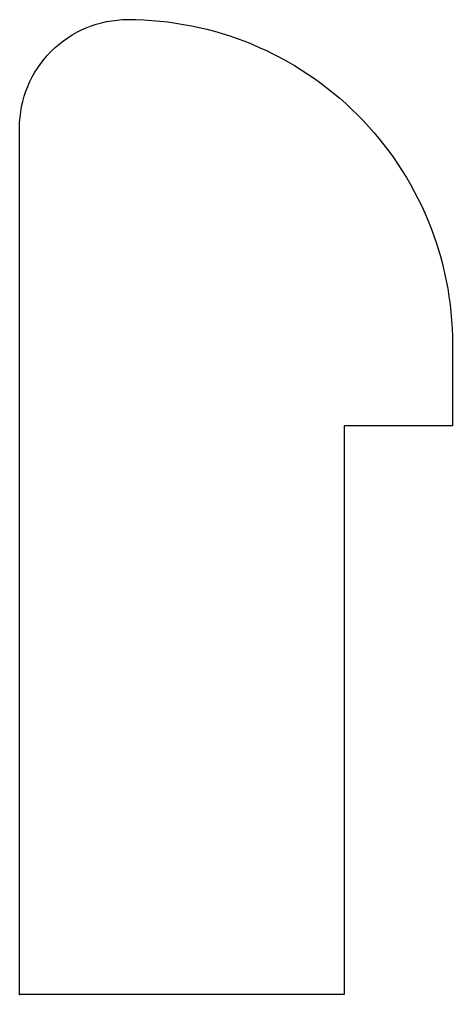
# Model space of a CAD drawing. Header units: inches. Extents: x 0 to 1, y 0 to 2.25.
import ezdxf

# ---------------------------------------------------------------- set-up
doc = ezdxf.new("R2010")
doc.units = ezdxf.units.IN
doc.layers.get('0').update_dxf_attribs({"linetype": 'CONTINUOUS'})

msp = doc.modelspace()

# ---------------------------------------------------------------- linework, layer by layer
msp.add_lwpolyline([(0, 0), (0, 2, -0.414214), (0.25, 2.25, -0.414214), (1, 1.5), (1, 1.3125), (0.75, 1.3125), (0.75, 0)], format="xyb", close=True)
msp.add_point((0, 0))

doc.saveas('drawing.dxf')
